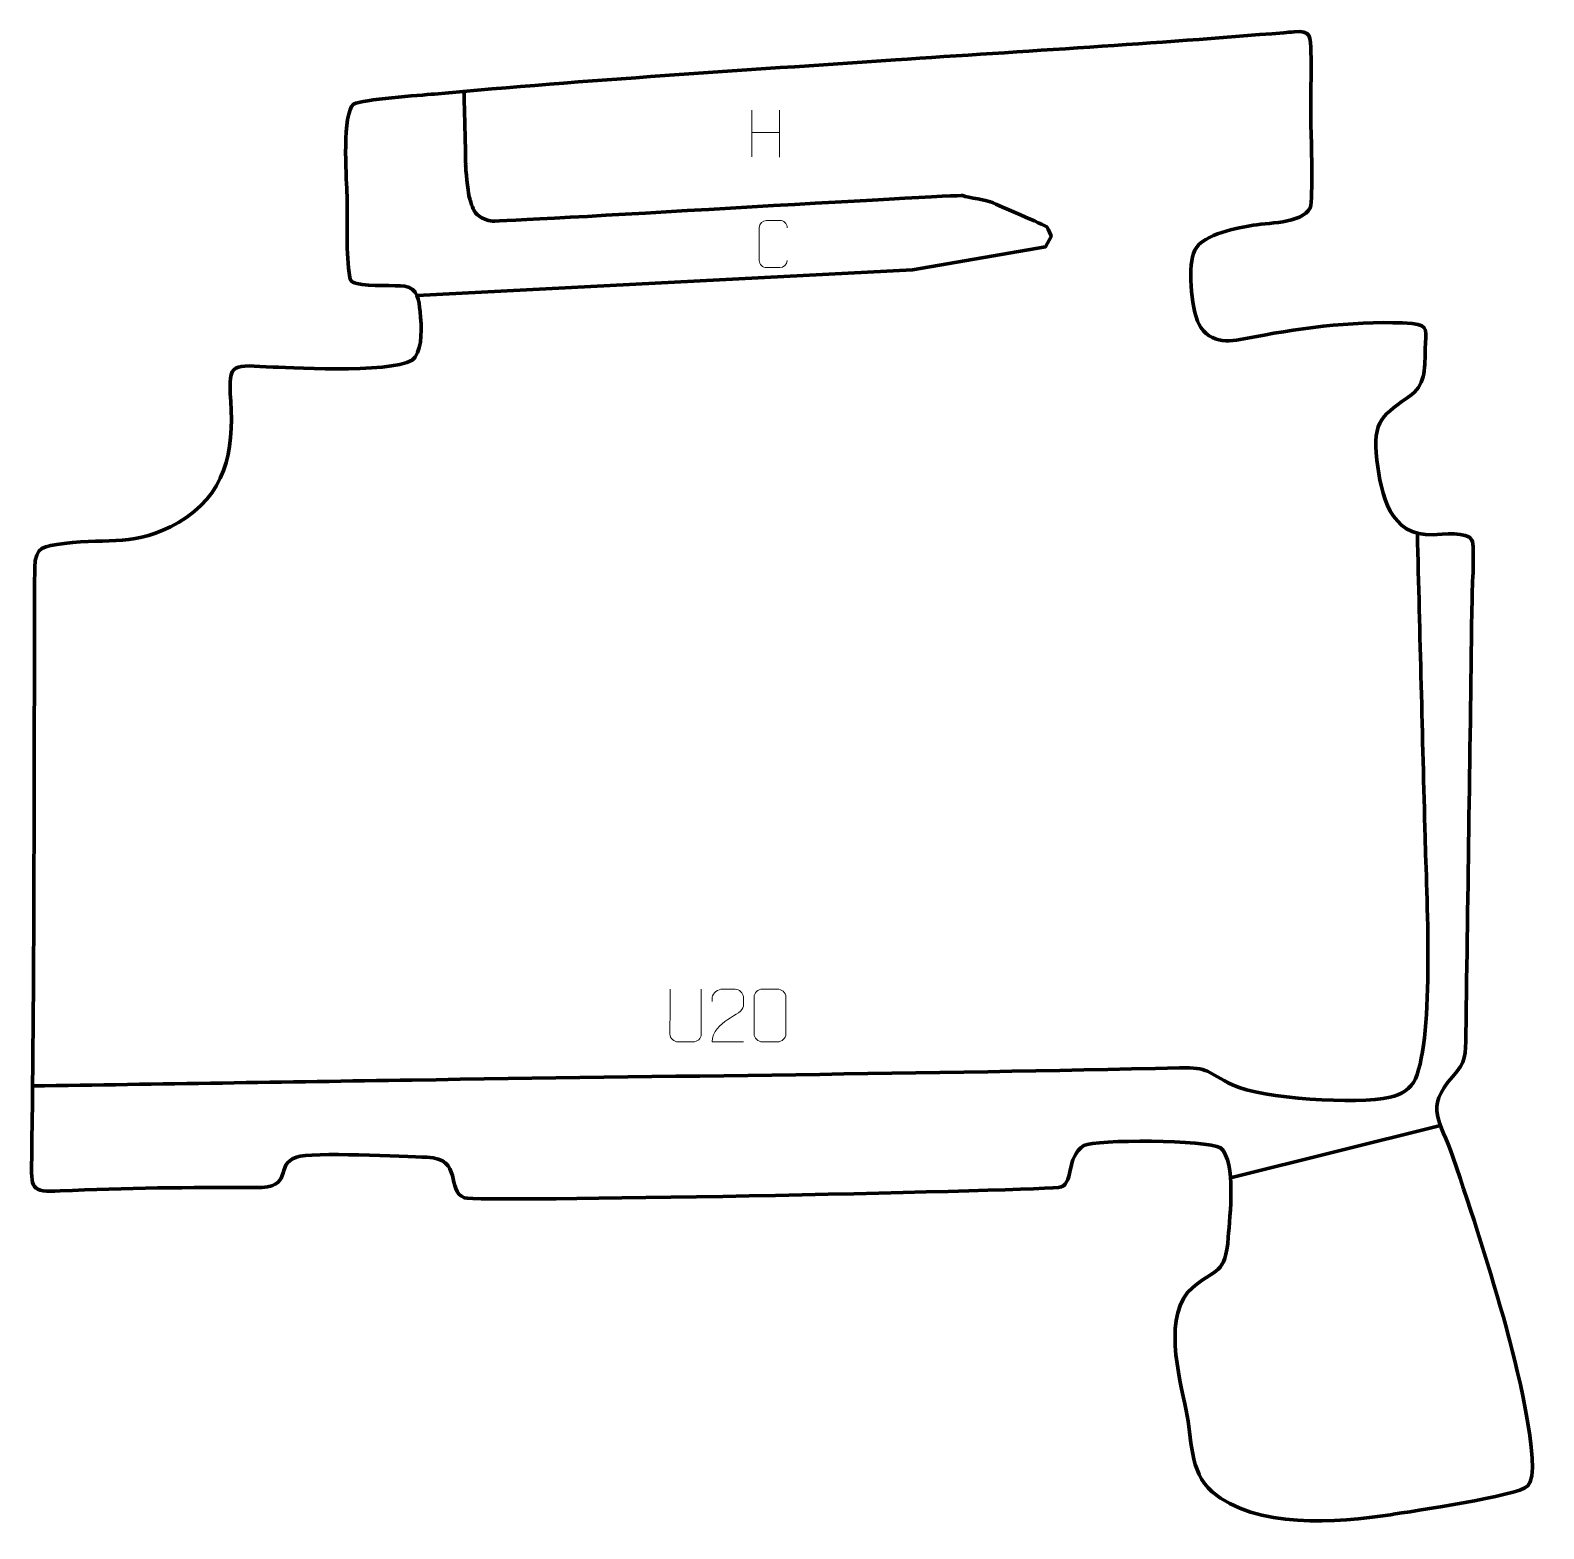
# Model space of a CAD drawing. Header units: millimetres. Extents: x -602 to 116, y 180 to 891.
import ezdxf

# ---------------------------------------------------------------- set-up
doc = ezdxf.new("R2010")
doc.units = ezdxf.units.MM
doc.header["$MEASUREMENT"] = 0
doc.layers.add('layer 2', color=7, linetype='Continuous')
doc.layers.add('layer 3', color=7, linetype='Continuous')

msp = doc.modelspace()

# ---------------------------------------------------------------- linework, layer by layer
at = {"layer": 'layer 2', "color": 140, "lineweight": 158}
for points, knots in [([(-396.3357, 861.8653), (-396.3357, 861.8653), (-395.4014, 827.6414), (-395.5337, 826.7154), (-395.5337, 826.7154), (-395.666, 825.7894), (-394.2108, 813.7509), (-394.0785, 812.8248), (-394.0785, 812.8248), (-393.9462, 811.8987), (-392.3588, 806.7393), (-391.6973, 805.5487), (-391.6973, 805.5487), (-391.0358, 804.3581), (-388.39, 800.9185), (-382.8337, 800.3893), (-382.8337, 800.3893), (-377.2774, 799.8601), (-161.7741, 813.2217), (-159.7898, 812.428), (-159.7898, 812.428), (-157.8055, 811.6343), (-147.619, 810.179), (-145.7669, 809.1207), (-145.7669, 809.1207), (-143.9148, 808.0624), (-120.7638, 798.405), (-119.97, 797.6113), (-119.97, 797.6113), (-119.1762, 796.8176), (-117.9856, 793.1134), (-117.9856, 793.1134), (-117.9856, 793.1134), (-117.9856, 793.1134), (-120.6314, 788.2186), (-120.6314, 788.2186), (-120.6314, 788.2186), (-120.6314, 788.2186), (-183.7347, 777.2383), (-183.7347, 777.2383), (-183.7347, 777.2383), (-183.7347, 777.2383), (-418.5836, 765.0591), (-418.5836, 765.0591)], [0, 0, 0, 0, 0.08333333, 0.08333333, 0.08333333, 0.08333333, 0.16666667, 0.16666667, 0.16666667, 0.16666667, 0.25, 0.25, 0.25, 0.25, 0.33333333, 0.33333333, 0.33333333, 0.33333333, 0.41666667, 0.41666667, 0.41666667, 0.41666667, 0.5, 0.5, 0.5, 0.5, 0.58333333, 0.58333333, 0.58333333, 0.58333333, 0.66666667, 0.66666667, 0.66666667, 0.66666667, 0.75, 0.75, 0.75, 0.75, 0.83333333, 0.83333333, 0.83333333, 0.83333333, 1, 1, 1, 1]), ([(-600.8208, 390.349), (-540.8565, 391.286), (-480.8922, 392.2229), (-420.9279, 393.1599), (-420.9279, 393.1599), (-299.6735, 395.0495), (-178.3108, 396.1337), (-57.0837, 398.929), (-57.0837, 398.929), (-42.8314, 399.2576), (-44.6451, 397.0078), (-31.7278, 390.7659), (-31.7278, 390.7659), (-18.2141, 384.4993), (27.0456, 381.3064), (42.7352, 385.0631), (42.7352, 385.0631), (47.7444, 386.2624), (52.4159, 388.6282), (54.6908, 393.782), (54.6908, 393.782), (63.7174, 414.2313), (59.9957, 482.8806), (59.2853, 508.2326), (59.2853, 508.2326), (58.0622, 556.2931), (56.83, 604.3535), (55.6256, 652.4145)], [0, 0, 0, 0, 0.125, 0.125, 0.125, 0.125, 0.25, 0.25, 0.25, 0.25, 0.375, 0.375, 0.375, 0.375, 0.5, 0.5, 0.5, 0.5, 0.625, 0.625, 0.625, 0.625, 0.75, 0.75, 0.75, 0.75, 1, 1, 1, 1])]:
    msp.add_open_spline(points, degree=3, knots=knots, dxfattribs=at)
at = {"layer": 'layer 2', "color": 250, "lineweight": 9}
for points in [[(-259.9171, 853.006), (-259.9171, 853.006), (-259.9171, 830.8133), (-259.9171, 830.8133)], [(-246.8014, 853.006), (-246.8014, 853.006), (-246.8014, 830.6557), (-246.8014, 830.6557)], [(-259.8996, 842.3636), (-259.8996, 842.3636), (-246.8014, 842.3636), (-246.8014, 842.3636)]]:
    msp.add_open_spline(points, degree=3, dxfattribs=at)
for points, knots in [([(-243.0642, 781.7372), (-243.1894, 779.6562), (-244.6916, 778.331), (-246.6153, 778.3213), (-246.6153, 778.3213), (-248.7039, 778.3216), (-250.7925, 778.3216), (-252.8808, 778.3213), (-252.8808, 778.3213), (-254.605, 778.2269), (-256.3714, 779.9148), (-256.3614, 781.7216), (-256.3614, 781.7216), (-256.361, 786.8898), (-256.361, 792.0575), (-256.3614, 797.2249), (-256.3614, 797.2249), (-256.3576, 799.14), (-254.7931, 800.6799), (-252.8652, 800.6678), (-252.8652, 800.6678), (-250.7822, 800.6678), (-248.6987, 800.6678), (-246.6153, 800.6678), (-246.6153, 800.6678), (-244.8718, 800.6996), (-243.0881, 799.3637), (-243.0642, 797.1803)], [0, 0, 0, 0, 0.125, 0.125, 0.125, 0.125, 0.25, 0.25, 0.25, 0.25, 0.375, 0.375, 0.375, 0.375, 0.5, 0.5, 0.5, 0.5, 0.625, 0.625, 0.625, 0.625, 0.75, 0.75, 0.75, 0.75, 1, 1, 1, 1]), ([(-283.9295, 436.2401), (-283.9299, 430.7006), (-283.8341, 420.4988), (-283.8337, 414.9584), (-283.8337, 414.9584), (-283.9735, 412.7189), (-285.6507, 411.2927), (-287.7984, 411.2822), (-287.7984, 411.2822), (-290.1303, 411.2826), (-292.4622, 411.2826), (-294.7937, 411.2822), (-294.7937, 411.2822), (-296.7187, 411.1807), (-298.6908, 412.9972), (-298.6796, 414.9417), (-298.6796, 414.9417), (-298.6793, 420.5036), (-298.5839, 430.679), (-298.5843, 436.2401)], [0, 0, 0, 0, 0.16666667, 0.16666667, 0.16666667, 0.16666667, 0.33333333, 0.33333333, 0.33333333, 0.33333333, 0.5, 0.5, 0.5, 0.5, 0.66666667, 0.66666667, 0.66666667, 0.66666667, 1, 1, 1, 1]), ([(-263.8853, 411.272), (-268.7997, 411.2723), (-273.7141, 411.2723), (-278.6282, 411.272), (-278.6282, 411.272), (-278.6282, 421.2043), (-263.9772, 423.8455), (-263.8853, 428.1558), (-263.8853, 428.1558), (-263.8856, 429.5799), (-263.8856, 431.0036), (-263.8853, 432.4269), (-263.8853, 432.4269), (-263.9022, 434.504), (-266.025, 436.2288), (-267.696, 436.2461), (-267.696, 436.2461), (-269.7692, 436.2457), (-271.8421, 436.2457), (-273.9145, 436.2461), (-273.9145, 436.2461), (-275.7366, 436.2626), (-278.5613, 434.4705), (-278.6282, 432.3769), (-278.6282, 432.3769), (-278.6282, 432.3769), (-278.6282, 430.3221), (-278.6282, 430.3221)], [0, 0, 0, 0, 0.125, 0.125, 0.125, 0.125, 0.25, 0.25, 0.25, 0.25, 0.375, 0.375, 0.375, 0.375, 0.5, 0.5, 0.5, 0.5, 0.625, 0.625, 0.625, 0.625, 0.75, 0.75, 0.75, 0.75, 1, 1, 1, 1]), ([(-254.8374, 436.2584), (-252.4713, 436.2584), (-250.1048, 436.2584), (-247.7383, 436.2584), (-247.7383, 436.2584), (-245.7578, 436.294), (-243.7318, 434.7997), (-243.7047, 432.3576), (-243.7047, 432.3576), (-243.7051, 426.6002), (-243.7051, 420.8424), (-243.7047, 415.0842), (-243.7047, 415.0842), (-243.8468, 412.7566), (-245.5532, 411.2743), (-247.7383, 411.2635), (-247.7383, 411.2635), (-250.1107, 411.2639), (-252.4831, 411.2639), (-254.8551, 411.2635), (-254.8551, 411.2635), (-256.8136, 411.1579), (-258.82, 413.0458), (-258.8086, 415.0668), (-258.8086, 415.0668), (-258.8082, 420.8474), (-258.8082, 426.6277), (-258.8086, 432.4075), (-258.8086, 432.4075), (-258.8043, 434.5495), (-257.0272, 436.272), (-254.8374, 436.2584)], [0, 0, 0, 0, 0.11111111, 0.11111111, 0.11111111, 0.11111111, 0.22222222, 0.22222222, 0.22222222, 0.22222222, 0.33333333, 0.33333333, 0.33333333, 0.33333333, 0.44444444, 0.44444444, 0.44444444, 0.44444444, 0.55555556, 0.55555556, 0.55555556, 0.55555556, 0.66666667, 0.66666667, 0.66666667, 0.66666667, 0.77777778, 0.77777778, 0.77777778, 0.77777778, 1, 1, 1, 1])]:
    msp.add_open_spline(points, degree=3, knots=knots, dxfattribs=at)
at = {"layer": 'layer 2', "color": 140, "lineweight": 158}
msp.add_open_spline([(-32.9442, 346.7267), (-32.9442, 346.7267), (66.5324, 371.6878), (66.5324, 371.6878)], degree=3, dxfattribs=at)
at = {"layer": 'layer 3', "color": 242, "lineweight": 158}
msp.add_open_spline([(-2.772, 890.1169), (5.354, 890.8358), (4.9689, 887.8887), (5.1644, 880.0242), (5.1644, 880.0242), (5.4439, 868.7811), (4.9205, 857.5468), (5.1694, 846.1466), (5.1694, 846.1466), (5.3143, 839.5114), (6.1929, 811.4716), (4.8239, 806.5776), (4.8239, 806.5776), (0.6325, 798.9877), (-15.9381, 799.6793), (-23.7426, 798.1677), (-23.7426, 798.1677), (-31.6246, 796.6412), (-47.7806, 793.8179), (-50.5717, 785.0116), (-50.5717, 785.0116), (-53.0092, 777.3208), (-51.6941, 756.5515), (-46.9729, 749.8885), (-46.9729, 749.8885), (-40.5758, 740.8605), (-30.5405, 743.6982), (-21.3652, 745.5289), (-21.3652, 745.5289), (1.9599, 750.0501), (29.3743, 753.4066), (53.0964, 751.8415), (53.0964, 751.8415), (61.578, 750.88), (59.5275, 748.0785), (59.3287, 739.8029), (59.3287, 739.8029), (59.185, 731.9916), (59.7651, 723.373), (53.0247, 718.2299), (53.0247, 718.2299), (39.3585, 708.347), (34.2608, 706.2955), (36.3725, 687.0213), (36.3725, 687.0213), (38.6302, 670.6885), (42.3642, 650.8622), (63.1619, 651.6712), (63.1619, 651.6712), (67.1196, 651.8252), (79.5268, 653.3938), (81.5166, 649.133), (81.5166, 649.133), (82.9021, 646.1661), (81.6043, 626.5687), (81.5383, 621.324), (81.5383, 621.324), (80.6528, 552.5015), (79.576, 483.6825), (78.63, 414.861), (78.63, 414.861), (78.4955, 405.079), (78.865, 401.7896), (72.4386, 394.8749), (72.4386, 394.8749), (58.8379, 379.5992), (66.557, 374.0586), (72.4797, 356.7728), (72.4797, 356.7728), (81.6763, 329.9323), (90.1776, 302.9158), (97.8612, 275.6024), (97.8612, 275.6024), (101.0293, 263.9637), (115.5347, 208.1757), (107.9975, 200.7124), (107.9975, 200.7124), (103.1041, 195.867), (52.8313, 188.7282), (42.8565, 187.0742), (42.8565, 187.0742), (18.1106, 183.2633), (-21.5455, 180.4499), (-41.719, 198.0174), (-41.719, 198.0174), (-52.5464, 207.4461), (-51.2103, 223.4296), (-53.9633, 236.5366), (-53.9633, 236.5366), (-57.3441, 252.4383), (-65.4292, 282.6898), (-50.845, 294.8762), (-50.845, 294.8762), (-40.0805, 303.8709), (-35.2373, 300.8028), (-34.0069, 318.6421), (-34.0069, 318.6421), (-33.3017, 328.8654), (-30.0841, 354.0023), (-37.6424, 361.0534), (-37.6424, 361.0534), (-44.0477, 364.8459), (-97.1138, 365.1417), (-102.4236, 362.091), (-102.4236, 362.091), (-111.3143, 356.983), (-106.8537, 342.8705), (-114.478, 342.2251), (-114.478, 342.2251), (-136.1244, 340.3925), (-390.0902, 335.1147), (-396.0566, 337.3376), (-396.0566, 337.3376), (-405.1361, 340.7205), (-396.4554, 355.8435), (-413.9253, 356.536), (-413.9253, 356.536), (-424.4973, 356.955), (-468.649, 359.1298), (-475.738, 356.6451), (-475.738, 356.6451), (-486.6326, 352.8264), (-476.3015, 341.9396), (-495.3907, 342.1424), (-495.3907, 342.1424), (-526.3268, 342.4058), (-556.8569, 341.9908), (-587.7666, 340.6023), (-587.7666, 340.6023), (-601.9307, 339.966), (-601.4383, 341.5607), (-601.2352, 356.0502), (-601.2352, 356.0502), (-599.9299, 449.1928), (-600.1722, 542.8637), (-599.8235, 636.07), (-599.8235, 636.07), (-599.476, 646.2413), (-595.8269, 646.2099), (-585.9348, 647.4931), (-585.9348, 647.4931), (-563.5968, 650.3906), (-552.6353, 645.5881), (-531.6403, 657.5534), (-531.6403, 657.5534), (-509.5221, 670.1588), (-505.2672, 691.3133), (-506.911, 715.038), (-506.911, 715.038), (-508.3356, 734.4807), (-505.7062, 731.8514), (-486.825, 731.1971), (-486.825, 731.1971), (-475.8775, 730.8178), (-424.7139, 727.7884), (-419.4084, 735.8992), (-419.4084, 735.8992), (-416.0208, 741.078), (-416.3555, 749.9882), (-417.1626, 757.5059), (-417.1626, 757.5059), (-417.7221, 762.7174), (-418.0351, 768.5986), (-424.4254, 769.4731), (-424.4254, 769.4731), (-428.9848, 770.0971), (-440.9382, 769.3158), (-447.1732, 770.8003), (-447.1732, 770.8003), (-450.517, 771.5964), (-450.1953, 772.3027), (-450.7349, 775.8886), (-450.7349, 775.8886), (-452.4644, 787.3823), (-451.3795, 802.3575), (-451.8232, 814.364), (-451.8232, 814.364), (-452.1439, 821.7727), (-454.1012, 851.431), (-448.6375, 855.8322), (-448.6375, 855.8322), (-444.6336, 858.0353), (-416.9174, 860.0243), (-410.3455, 860.5997), (-410.3455, 860.5997), (-337.8973, 867.2835), (-264.3972, 871.8485), (-191.7726, 876.7841), (-191.7726, 876.7841), (-130.5619, 880.944), (-68.7797, 884.5811), (-7.6764, 889.6956), (-7.6764, 889.6956), (-6.0412, 889.8325), (-4.4066, 889.9732), (-2.772, 890.1169)], degree=3, knots=[0, 0, 0, 0, 0.02, 0.02, 0.02, 0.02, 0.04, 0.04, 0.04, 0.04, 0.06, 0.06, 0.06, 0.06, 0.08, 0.08, 0.08, 0.08, 0.1, 0.1, 0.1, 0.1, 0.12, 0.12, 0.12, 0.12, 0.14, 0.14, 0.14, 0.14, 0.16, 0.16, 0.16, 0.16, 0.18, 0.18, 0.18, 0.18, 0.2, 0.2, 0.2, 0.2, 0.22, 0.22, 0.22, 0.22, 0.24, 0.24, 0.24, 0.24, 0.26, 0.26, 0.26, 0.26, 0.28, 0.28, 0.28, 0.28, 0.3, 0.3, 0.3, 0.3, 0.32, 0.32, 0.32, 0.32, 0.34, 0.34, 0.34, 0.34, 0.36, 0.36, 0.36, 0.36, 0.38, 0.38, 0.38, 0.38, 0.4, 0.4, 0.4, 0.4, 0.42, 0.42, 0.42, 0.42, 0.44, 0.44, 0.44, 0.44, 0.46, 0.46, 0.46, 0.46, 0.48, 0.48, 0.48, 0.48, 0.5, 0.5, 0.5, 0.5, 0.52, 0.52, 0.52, 0.52, 0.54, 0.54, 0.54, 0.54, 0.56, 0.56, 0.56, 0.56, 0.58, 0.58, 0.58, 0.58, 0.6, 0.6, 0.6, 0.6, 0.62, 0.62, 0.62, 0.62, 0.64, 0.64, 0.64, 0.64, 0.66, 0.66, 0.66, 0.66, 0.68, 0.68, 0.68, 0.68, 0.7, 0.7, 0.7, 0.7, 0.72, 0.72, 0.72, 0.72, 0.74, 0.74, 0.74, 0.74, 0.76, 0.76, 0.76, 0.76, 0.78, 0.78, 0.78, 0.78, 0.8, 0.8, 0.8, 0.8, 0.82, 0.82, 0.82, 0.82, 0.84, 0.84, 0.84, 0.84, 0.86, 0.86, 0.86, 0.86, 0.88, 0.88, 0.88, 0.88, 0.9, 0.9, 0.9, 0.9, 0.92, 0.92, 0.92, 0.92, 0.94, 0.94, 0.94, 0.94, 0.96, 0.96, 0.96, 0.96, 1, 1, 1, 1], dxfattribs=at)

doc.saveas('drawing.dxf')
